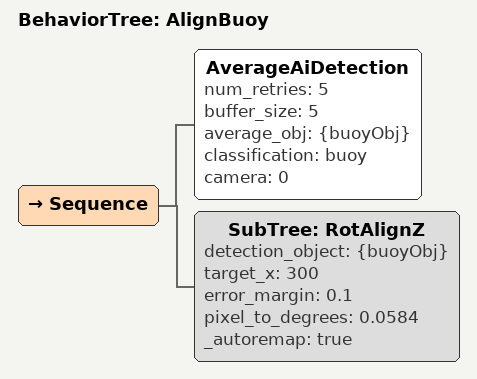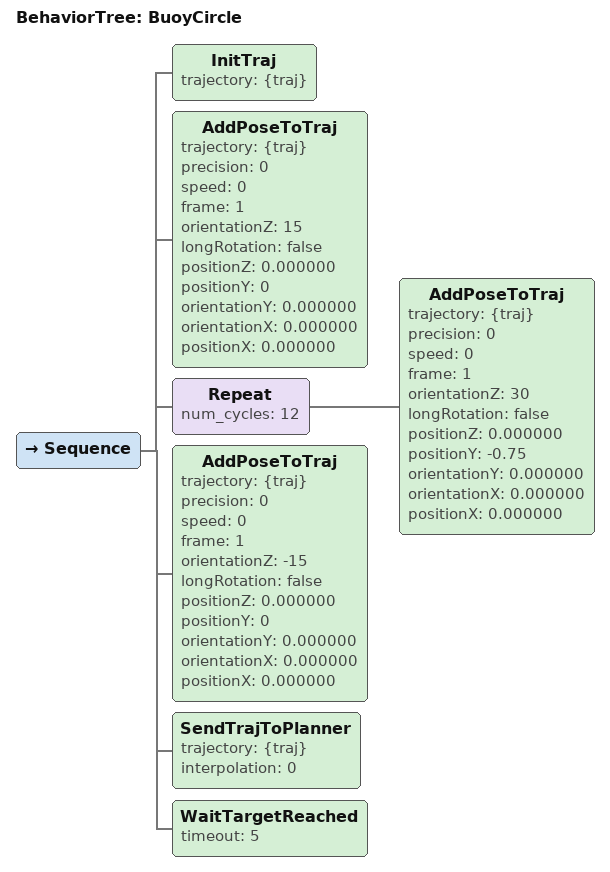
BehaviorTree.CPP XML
<?xml version="1.0" encoding="UTF-8"?>
<root BTCPP_format="4">
  <BehaviorTree ID="AlignBuoy">
    <Sequence>
      <AverageAiDetection num_retries="5"
                          buffer_size="5"
                          average_obj="{buoyObj}"
                          classification="buoy"
                          camera="0"/>
      <SubTree ID="RotAlignZ"
               detection_object="{buoyObj}"
               target_x="300"
               error_margin="0.1"
               pixel_to_degrees="0.0584"
               _autoremap="true"/>
    </Sequence>
  </BehaviorTree>

  <BehaviorTree ID="BuoyCircle">
    <Sequence>
      <InitTraj trajectory="{traj}"/>
      <AddPoseToTraj trajectory="{traj}"
                     precision="0"
                     speed="0"
                     frame="1"
                     orientationZ="15"
                     longRotation="false"
                     positionZ="0.000000"
                     positionY="0"
                     orientationY="0.000000"
                     orientationX="0.000000"
                     positionX="0.000000"/>
      <Repeat num_cycles="12">
        <AddPoseToTraj trajectory="{traj}"
                       precision="0"
                       speed="0"
                       frame="1"
                       orientationZ="30"
                       longRotation="false"
                       positionZ="0.000000"
                       positionY="-0.75"
                       orientationY="0.000000"
                       orientationX="0.000000"
                       positionX="0.000000"/>
      </Repeat>
      <AddPoseToTraj trajectory="{traj}"
                     precision="0"
                     speed="0"
                     frame="1"
                     orientationZ="-15"
                     longRotation="false"
                     positionZ="0.000000"
                     positionY="0"
                     orientationY="0.000000"
                     orientationX="0.000000"
                     positionX="0.000000"/>
      <SendTrajToPlanner trajectory="{traj}"
                         interpolation="0"/>
      <WaitTargetReached timeout="5"/>
    </Sequence>
  </BehaviorTree>

</root>
